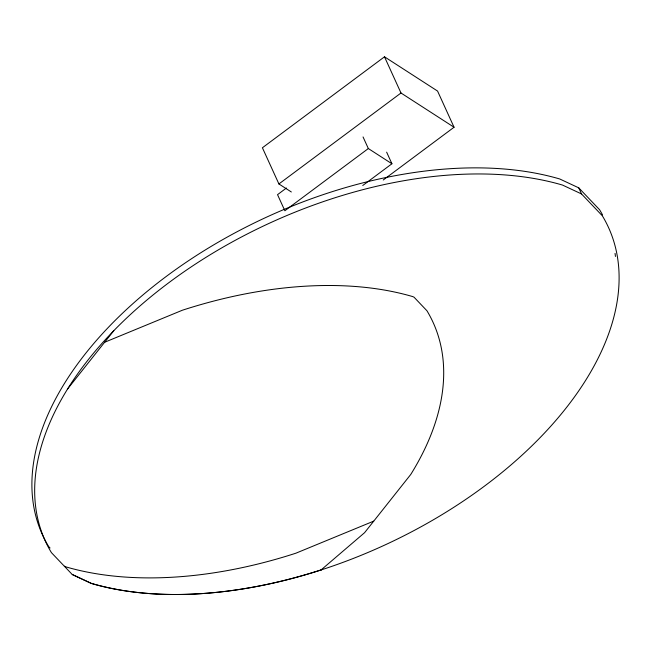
<?xml version="1.0" encoding="UTF-8"?>
<svg xmlns="http://www.w3.org/2000/svg" width="651" height="651" viewBox="0 0 651 651"><rect width="100%" height="100%" fill="white"/><g stroke="black" fill="none" stroke-linecap="round" stroke-linejoin="round"><path stroke-width="0.98" d="M67.598 388.948L113.787 330.708M72.245 574.507L91.27 583.377A337.788 196.154 -24.5 0 0 477.533 491.196A337.788 196.154 -24.5 0 0 602.338 215.798L581.522 193.941L562.505 185.063A337.788 196.154 -24.5 0 0 176.25 277.253A337.788 196.154 -24.5 0 0 51.437 552.658L72.253 574.516L91.27 583.386A337.251 195.845 -24.5 0 0 321.106 569.918L364.584 532.689L410.765 474.449A337.788 196.154 -24.5 0 0 426.934 310.747L414.02 297.181L412.783 296.612A337.788 196.154 -24.5 0 0 182.426 310.21L104.616 342.271M383.252 180.001L454.056 127.246L437.562 91.059L384.497 56.808L262.41 147.769L278.905 183.956L291.339 191.98M278.905 183.956L400.992 93.003L454.056 127.246M286.448 188.017L277.529 194.657L284.861 210.745L368.336 148.55L391.926 163.767L362.753 185.502M373.755 521.125L295.936 553.179A337.788 196.154 -24.5 0 1 65.58 566.785L64.351 566.207M321.106 569.902L321.627 569.771M602.533 214.928A337.788 196.154 -24.5 0 0 599.563 209.703L578.747 187.846L559.73 178.976A337.788 196.154 -24.5 0 0 173.467 271.158A337.788 196.154 -24.5 0 0 48.662 546.555L50.046 548.012M578.747 187.846L581.522 193.941M384.497 56.808L400.992 93.003M386.637 152.147L391.926 163.767M363.046 136.938L368.336 148.55M615.049 253.41A337.788 196.154 -24.5 0 1 615.447 256.47"/></g></svg>
